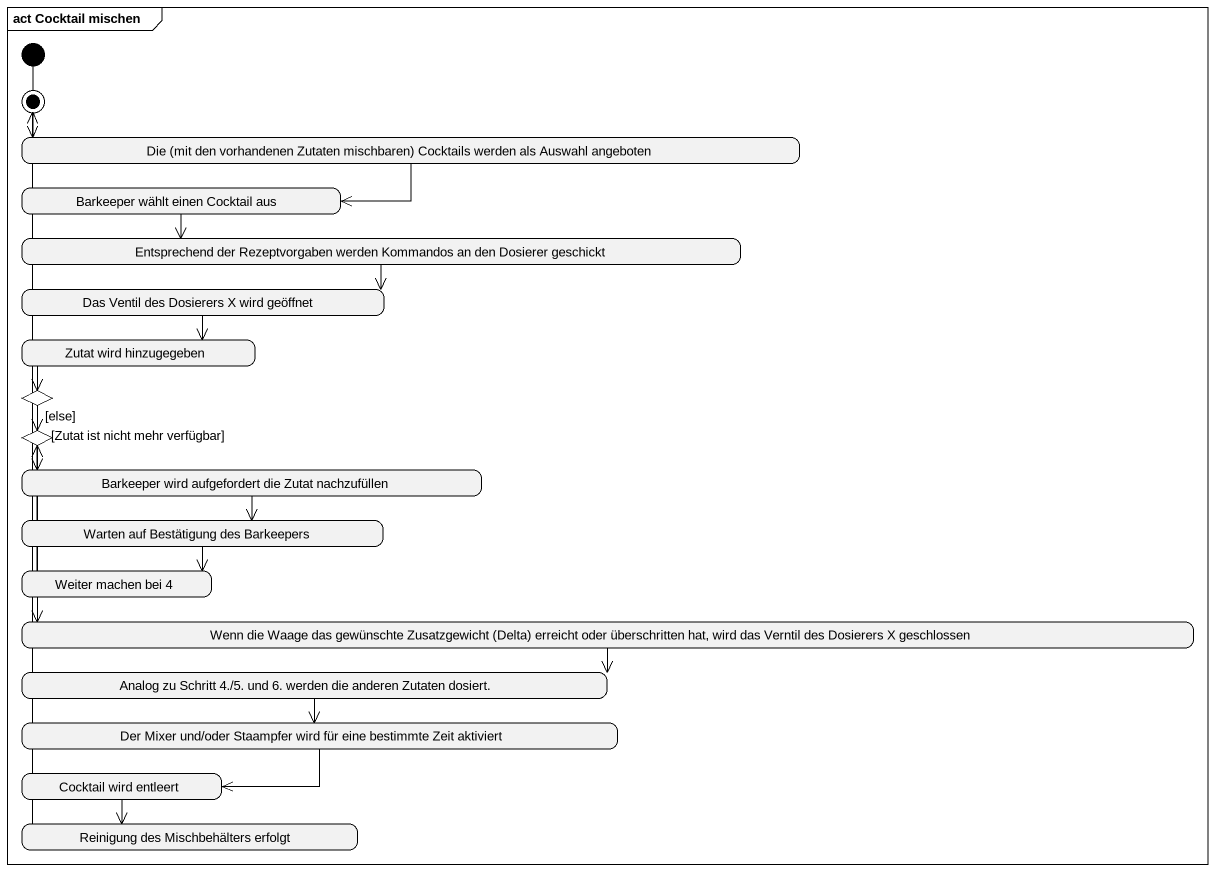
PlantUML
@startuml
mainframe act Cocktail mischen
hide empty description
state "Die (mit den vorhandenen Zutaten mischbaren) Cocktails werden als Auswahl angeboten" as Die_mit_den_vorhandenen
state "Barkeeper wählt einen Cocktail aus" as Barkeeper_wählt_einen
state "Entsprechend der Rezeptvorgaben werden Kommandos an den Dosierer geschickt" as Entsprechend_der
state "Das Ventil des Dosierers X wird geöffnet" as Das_Ventil_des_Dosierers_X
state "Zutat wird hinzugegeben" as Zutat_wird_hinzugegeben
state choice1 <<choice>>
state choice2 <<choice>>
state "Barkeeper wird aufgefordert die Zutat nachzufüllen" as Barkeeper_wird_aufgefordert
state "Warten auf Bestätigung des Barkeepers" as Warten_auf_Bestätigung_des
state "Weiter machen bei 4" as Weiter_machen_bei_4
state "Wenn die Waage das gewünschte Zusatzgewicht (Delta) erreicht oder überschritten hat, wird das Verntil des Dosierers X geschlossen" as Wenn_die_Waage_das
state "Analog zu Schritt 4./5. und 6. werden die anderen Zutaten dosiert." as Analog_zu_Schritt_4_5_und_6
state "Der Mixer und/oder Staampfer wird für eine bestimmte Zeit aktiviert" as Der_Mixer_und_oder
state "Cocktail wird entleert" as Cocktail_wird_entleert
state "Reinigung des Mischbehälters erfolgt" as Reinigung_des
[*] -right-> Die_mit_den_vorhandenen
Die_mit_den_vorhandenen -left-> Barkeeper_wählt_einen
Barkeeper_wählt_einen -right-> Entsprechend_der
Entsprechend_der -left-> Das_Ventil_des_Dosierers_X
Das_Ventil_des_Dosierers_X --> Zutat_wird_hinzugegeben
Zutat_wird_hinzugegeben -left-> choice1
choice1 --> choice2 : [else]
choice1 -right-> Barkeeper_wird_aufgefordert : [Zutat ist nicht mehr verfügbar]
choice2 -right-> Wenn_die_Waage_das
Barkeeper_wird_aufgefordert --> Warten_auf_Bestätigung_des
Warten_auf_Bestätigung_des -left-> Weiter_machen_bei_4
Weiter_machen_bei_4 -up-> choice2
Wenn_die_Waage_das -left-> Analog_zu_Schritt_4_5_und_6
Analog_zu_Schritt_4_5_und_6 --> Der_Mixer_und_oder
Der_Mixer_und_oder -left-> Cocktail_wird_entleert
Cocktail_wird_entleert --> Reinigung_des
Reinigung_des -up-> [*]
@enduml
